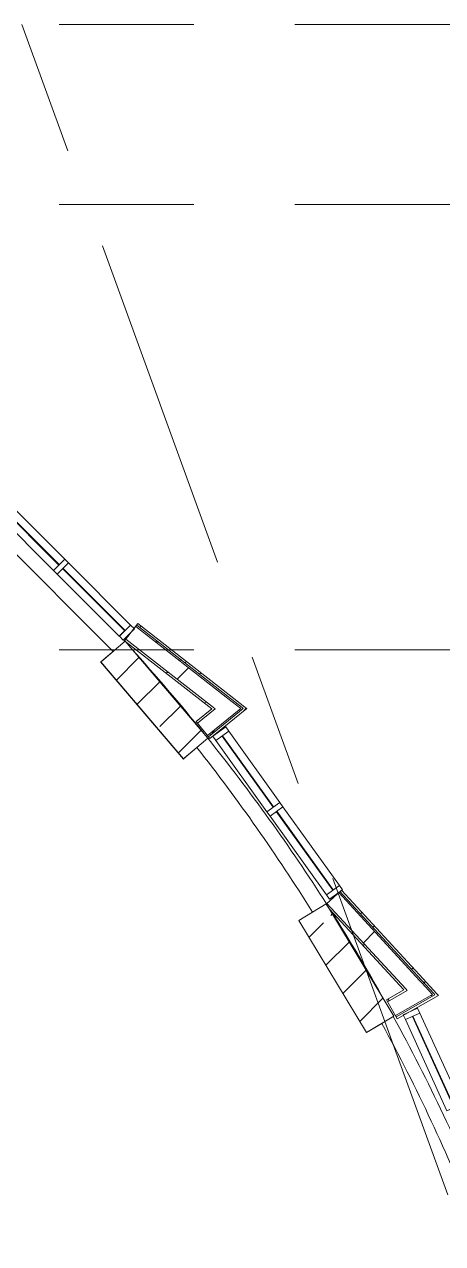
# Model space of a CAD drawing. Header units: millimetres. Extents: x 48966 to 155647, y -43515 to 30475.
# Drawn here: x 129522 to 133466, y 13917 to 25417 of the extents above; entities that cross this region are included whole.
import ezdxf

# ---------------------------------------------------------------- set-up
doc = ezdxf.new("R2010")
doc.units = ezdxf.units.MM
doc.linetypes.add('Осевые', pattern=[6350, 1270, -952.5, 3175, -952.5])
for name, color, linetype, lineweight in [('Импосты витража', 7, 'Continuous', 9), ('Импосты витража-1', 7, 'Continuous', 18), ('Общие ребра', 7, 'Continuous', 9), ('Оси-2', 7, 'Осевые', 9), ('Перекрытия', 7, 'Continuous', 9), ('Стены-1', 7, 'Continuous', 18), ('Штриховка разреза-2', 7, 'Continuous', 9)]:
    doc.layers.add(name, color=color, linetype=linetype, lineweight=lineweight)
pattern_1 = [(0, (0, 0), (812.8, 203.2), [67.056, -542.544, 67.056, -542.544, -3251.2]), (0, (0, 0), (812.8, 203.2), [-1219.2, 67.056, -1152.144, 67.056, -542.544, -1422.4]), (0, (0, 0), (812.8, 203.2), [-3048, 67.056, -339.344, 67.056, -948.944]), (120, (304.8, 101.6), (-582.37636, 602.30545), [67.056, -542.544, 67.056, -542.544, -3251.2]), (120, (304.8, 101.6), (-582.37636, 602.30545), [-1219.2, 67.056, -1152.144, 67.056, -542.544, -1422.4]), (120, (304.8, 101.6), (-582.37636, 602.30545), [-3048, 67.056, -339.344, 67.056, -948.944]), (240, (406.4, 508), (-230.42364, -805.50545), [67.056, -542.544, 67.056, -542.544, -3251.2]), (240, (406.4, 508), (-230.42364, -805.50545), [-1219.2, 67.056, -1152.144, 67.056, -542.544, -1422.4]), (240, (406.4, 508), (-230.42364, -805.50545), [-3048, 67.056, -339.344, 67.056, -948.944])]
pattern_2 = [(45, (0, 0), (-502.8943, 502.8943), []), (45, (0, 762), (-502.8943, 502.8943), [])]
pattern_3 = [(45, (0, 0), (-707.107, 707.107), []), (135, (0, 0), (-707.107, -707.107), [])]
pattern_4 = [(45, (0, 0), (-424.264, 424.264), [600, -100, 20, -100]), (45, (0, 424), (-424.264, 424.264), [])]

# ---------------------------------------------------------------- blocks, each defined once
blk = doc.blocks.new('Прямоугольный импост - Прямоугольный черный-8339210-План 2-го этажа на отм_ 0_000')
at = {"layer": 'Импосты витража-1'}
for p, q in [((0, 75), (-50, 75)), ((-50, 75), (-50, -75)), ((0, -75), (0, 75)), ((-50, -75), (0, -75))]:
    blk.add_line(p, q, dxfattribs=at)
blk = doc.blocks.new('Прямоугольный импост - Прямоугольный черный-8339300-План 2-го этажа на отм_ 0_000')
at = {"layer": 'Импосты витража'}
for p, q in [((133115, 16030), (133252, 16092)), ((133507, 15170), (133115, 16030)), ((133252, 16092), (133643, 15232)), ((133643, 15232), (133507, 15170))]:
    blk.add_line(p, q, dxfattribs=at)
blk = doc.blocks.new('Прямоугольный импост - Прямоугольный черный-8339176-План 2-го этажа на отм_ 0_000')
at = {"layer": 'Импосты витража-1'}
for p, q in [((-25, 75), (25, 75)), ((-25, -75), (-25, 75)), ((25, 75), (25, -75)), ((25, -75), (-25, -75))]:
    blk.add_line(p, q, dxfattribs=at)
blk = doc.blocks.new('Прямоугольный импост - Прямоугольный черный-8339248-План 2-го этажа на отм_ 0_000')
at = {"layer": 'Импосты витража-1'}
for p, q in [((-50, 75), (0, 75)), ((-50, -75), (-50, 75)), ((0, 75), (0, -75)), ((0, -75), (-50, -75))]:
    blk.add_line(p, q, dxfattribs=at)
blk = doc.blocks.new('Прямоугольный импост - Прямоугольный черный-V1-План 2-го этажа на отм_ 0_000')
at = {"layer": 'Импосты витража'}
for p, q in [((124928, 23718), (124999, 23850)), ((124999, 23850), (125727, 23458)), ((125656, 23326), (124928, 23718)), ((125727, 23458), (125656, 23326))]:
    blk.add_line(p, q, dxfattribs=at)
blk = doc.blocks.new('Прямоугольный импост - Прямоугольный черный-8339307-План 2-го этажа на отм_ 0_000')
at = {"layer": 'Импосты витража'}
for p, q in [((131839, 17950), (131961, 18037)), ((132371, 17208), (131839, 17950)), ((131961, 18037), (132493, 17295)), ((132493, 17295), (132371, 17208))]:
    blk.add_line(p, q, dxfattribs=at)
blk = doc.blocks.new('Прямоугольный импост - Прямоугольный черный-8339398-План 2-го этажа на отм_ 0_000')
at = {"layer": 'Импосты витража-1'}
for p, q in [((-50, 75), (0, 75)), ((-50, -75), (-50, 75)), ((0, 75), (0, -75)), ((0, -75), (-50, -75))]:
    blk.add_line(p, q, dxfattribs=at)

msp = doc.modelspace()

# ---------------------------------------------------------------- hatches: boundary and pattern name
at = {"layer": 'Штриховка разреза-2'}
h = msp.add_hatch(dxfattribs=at)
h.set_pattern_fill('FP_33', color=256, style=0, pattern_type=2)
h.set_pattern_definition(pattern_3)
h.paths.add_polyline_path([(131321.4, 18961.7), (131441.3, 19058.4), (130572, 19737.6), (130479.6, 19619.4), (131305.2, 18974.4)], flags=0)
h = msp.add_hatch(dxfattribs=at)
h.set_pattern_fill('FP_32', color=256, style=0, pattern_type=2)
h.set_pattern_definition(pattern_1)
h.paths.add_polyline_path([(131562.6, 18963.6), (131574.6, 18973.3), (130581.2, 19749.4), (130572, 19737.6), (131441.3, 19058.4)], flags=0)
h = msp.add_hatch(dxfattribs=at)
h.set_pattern_fill('FP_2', color=256, style=0, pattern_type=2)
h.set_pattern_definition(pattern_2)
h.paths.add_polyline_path([(131586.7, 18963.8), (131602.7, 18976.7), (130593.5, 19765.2), (130581.2, 19749.4), (131574.6, 18973.3)], flags=0)
h = msp.add_hatch(dxfattribs=at)
h.set_pattern_fill('FP_1', color=256, style=0, pattern_type=2)
h.set_pattern_definition(pattern_4)
h.paths.add_polyline_path([(131023.6, 18490.8), (131251.8, 18685.6), (130472.4, 19598.1), (130244.3, 19403.3), (130738.8, 18824.3)], flags=0)
h = msp.add_hatch(dxfattribs=at)
h.set_pattern_fill('FP_32', color=256, style=0, pattern_type=2)
h.set_pattern_definition(pattern_1)
h.paths.add_polyline_path([(131289.2, 18961.5), (131305.2, 18974.4), (130479.6, 19619.4), (130467.3, 19603.6)], flags=0)
h = msp.add_hatch(dxfattribs=at)
h.set_pattern_fill('FP_2', color=256, style=0, pattern_type=2)
h.set_pattern_definition(pattern_2)
h.paths.add_polyline_path([(131270.4, 18683), (131618.9, 18964), (131602.7, 18976.7), (131257.8, 18698.5)], flags=0)
h = msp.add_hatch(dxfattribs=at)
h.set_pattern_fill('FP_32', color=256, style=0, pattern_type=2)
h.set_pattern_definition(pattern_1)
h.paths.add_polyline_path([(131257.8, 18698.5), (131586.7, 18963.8), (131574.6, 18973.3), (131248.4, 18710.2)], flags=0)
h = msp.add_hatch(dxfattribs=at)
h.set_pattern_fill('FP_2', color=256, style=0, pattern_type=2)
h.set_pattern_definition(pattern_2)
h.paths.add_polyline_path([(133394.5, 16263.6), (133412.3, 16273.8), (132512.2, 17251.1), (132497.5, 17237.6), (133384, 16274.9)], flags=0)
h = msp.add_hatch(dxfattribs=at)
h.set_pattern_fill('FP_33', color=256, style=0, pattern_type=2)
h.set_pattern_definition(pattern_3)
h.paths.add_polyline_path([(133132.6, 16304.4), (133266.4, 16380.6), (132486.5, 17227.4), (132376.1, 17125.8), (133118.7, 16319.5)], flags=0)
h = msp.add_hatch(dxfattribs=at)
h.set_pattern_fill('FP_1', color=256, style=0, pattern_type=2)
h.set_pattern_definition(pattern_4)
h.paths.add_polyline_path([(132748, 15907.7), (133005.1, 16062.2), (132369.1, 17120.8), (132111.9, 16966.3), (132388.2, 16506.4)], flags=0)
h = msp.add_hatch(dxfattribs=at)
h.set_pattern_fill('FP_32', color=256, style=0, pattern_type=2)
h.set_pattern_definition(pattern_1)
h.paths.add_polyline_path([(133100.8, 16309.4), (133118.7, 16319.5), (132376.1, 17125.8), (132369.7, 17119.8), (132398.2, 17072.3), (132919.3, 16506.4)], flags=0)
h = msp.add_hatch(dxfattribs=at)
h.set_pattern_fill('FP_32', color=256, style=0, pattern_type=2)
h.set_pattern_definition(pattern_1)
h.paths.add_polyline_path([(132947.5, 16199.1), (133132.6, 16304.4), (133118.7, 16319.5), (132937.6, 16216.5)], flags=0)
h = msp.add_hatch(dxfattribs=at)
h.set_pattern_fill('FP_32', color=256, style=0, pattern_type=2)
h.set_pattern_definition(pattern_1)
h.paths.add_polyline_path([(133029.2, 16055.7), (133394.5, 16263.6), (133384, 16274.9), (133021.7, 16068.7)], flags=0)

# ---------------------------------------------------------------- linework, layer by layer
at = {"layer": 'Общие ребра'}
for p, q in [((130572, 19737.6), (131425.1, 19071.1)), ((130581.2, 19749.4), (131437.1, 19080.7)), ((130472.4, 19598.1), (130244.3, 19403.3)), ((130479.6, 19619.4), (131305.2, 18974.4)), ((131425.1, 19071.1), (131441.3, 19058.4)), ((131437.1, 19080.7), (131574.6, 18973.3)), ((131441.3, 19058.4), (131562.6, 18963.6)), ((131321.4, 18961.7), (131154.3, 18827)), ((131562.6, 18963.6), (131248.4, 18710.2)), ((131586.7, 18963.8), (131257.8, 18698.5)), ((131305.2, 18974.4), (131321.4, 18961.7)), ((131574.6, 18973.3), (131586.7, 18963.8)), ((131023.6, 18490.8), (131251.8, 18685.6)), ((132486.5, 17227.4), (133252.5, 16395.7)), ((132497.5, 17237.6), (133265.9, 16403.3)), ((132369.1, 17120.8), (132111.9, 16966.3)), ((132369.7, 17119.8), (132398.2, 17072.3)), ((132398.2, 17072.3), (132369.7, 17119.8)), ((132376.1, 17125.8), (133118.7, 16319.5)), ((132111.9, 16966.3), (132748, 15907.7)), ((133252.5, 16395.7), (133266.4, 16380.6)), ((133265.9, 16403.3), (133384, 16274.9)), ((133266.4, 16380.6), (133370.7, 16267.3)), ((133132.6, 16304.4), (132947.5, 16199.1)), ((133370.7, 16267.3), (133021.7, 16068.7)), ((133394.5, 16263.6), (133029.2, 16055.7)), ((133118.7, 16319.5), (133132.6, 16304.4)), ((133384, 16274.9), (133394.5, 16263.6)), ((132748, 15907.7), (133005.1, 16062.2))]:
    msp.add_line(p, q, dxfattribs=at)
at = {"layer": 'Оси-2'}
for p, q in [((150171.6, 25417.1), (50565.6, 25417.1)), ((129498.1, 25417.1), (153940.5, -41737.8)), ((150171.6, 23717.1), (50565.6, 23717.1)), ((150171.6, 19517.1), (50565.6, 19517.1))]:
    msp.add_line(p, q, dxfattribs=at)
at = {"layer": 'Перекрытия'}
for p, q in [((130361, 19502.9), (129076.1, 20787.8)), ((130455.7, 19612.5), (130470.4, 19596.5)), ((130252.2, 19410), (130361, 19502.9)), ((131148.5, 18597.4), (131033.7, 18499.3)), ((132111.9, 16966.3), (132239.6, 17043)), ((132748.4, 15907), (132111.9, 16966.3)), ((132892.6, 15993.6), (132748.4, 15907))]:
    msp.add_line(p, q, dxfattribs=at)
for centre, radius, start, end in [((117110.1, 7363), 18115, 38.88447, 42.20495), ((117110.1, 7363), 18115, 32.59528, 38.68248), ((117550.9, 7891.9), 17306.1, 31.92295, 38.2135), ((117110.1, 7363), 18115, 29.20633, 32.36695), ((118848.7, 8296.1), 16015, 21.34514, 28.72742), ((117110.1, 7363), 18115, 22.08215, 28.69078)]:
    msp.add_arc(centre, radius, start, end, dxfattribs=at)
at = {"layer": 'Стены-1'}
for p, q in [((129263.5, 20902.4), (129848.3, 20317.6)), ((129851.8, 20321.1), (129267.1, 20905.9)), ((129848.3, 20317.6), (129851.8, 20321.1)), ((129887.2, 20285.8), (129883.7, 20282.2)), ((129883.7, 20282.2), (130468.4, 19697.4)), ((130472, 19701), (129887.2, 20285.8)), ((130593.5, 19765.2), (130467.3, 19603.6)), ((130468.4, 19697.4), (130472, 19701)), ((131453, 19093.6), (130593.5, 19765.2)), ((130467.3, 19603.6), (131289.2, 18961.5)), ((131251.8, 18685.6), (130472.4, 19598.1)), ((130243, 19404.8), (130241.5, 19403.5)), ((130241.5, 19403.5), (131023.4, 18488)), ((130244.3, 19403.3), (131023.6, 18490.8)), ((131023.6, 18490.8), (130244.3, 19403.3)), ((131602.7, 18976.7), (131453, 19093.6)), ((131618.9, 18964), (131602.7, 18976.7)), ((131289.2, 18961.5), (131141.7, 18842.5)), ((131270.4, 18683), (131618.9, 18964)), ((131141.7, 18842.5), (131270.4, 18683)), ((131391.3, 18707.8), (131387.3, 18704.8)), ((131387.3, 18704.8), (131869, 18032.6)), ((131873, 18035.5), (131391.3, 18707.8)), ((131023.4, 18488), (131024.9, 18489.3)), ((131869, 18032.6), (131873, 18035.5)), ((131902.2, 17994.9), (131898.1, 17992)), ((131898.1, 17992), (132429.9, 17249.8)), ((132434, 17252.8), (131902.2, 17994.9)), ((132512.2, 17251.1), (132369.7, 17119.8)), ((132429.9, 17249.8), (132434, 17252.8)), ((133283.7, 16413.4), (132512.2, 17251.1)), ((132369.7, 17119.8), (132369.1, 17120.8)), ((132398.2, 17072.3), (133100.8, 16309.4)), ((133005.1, 16062.2), (132398.2, 17072.3)), ((133412.3, 16273.8), (133283.7, 16413.4)), ((133100.8, 16309.4), (132937.6, 16216.5)), ((132937.6, 16216.5), (133039, 16038.3)), ((133039, 16038.3), (133426.2, 16258.7)), ((133426.2, 16258.7), (133412.3, 16273.8)), ((133185.7, 16062.2), (133181.1, 16060.2)), ((133181.1, 16060.2), (133572.6, 15200.1)), ((133577.2, 15202.2), (133185.7, 16062.2))]:
    msp.add_line(p, q, dxfattribs=at)

# ---------------------------------------------------------------- block references
at = {"layer": 'Импосты витража'}
for name, p, rotation in [('Прямоугольный импост - Прямоугольный черный-V1-План 2-го этажа на отм_ 0_000', (2745.6, 34104.9), 343.2673502275991), ('Прямоугольный импост - Прямоугольный черный-V1-План 2-го этажа на отм_ 0_000', (3365.8, 33484.8), 343.267350227599), ('Прямоугольный импост - Прямоугольный черный-V1-План 2-го этажа на отм_ 0_000', (8710, 52340.7), 333.8921640745441), ('Прямоугольный импост - Прямоугольный черный-8339210-План 2-го этажа на отм_ 0_000', (131360.2, 18746.9), 125.6248138469447), ('Прямоугольный импост - Прямоугольный черный-8339210-План 2-го этажа на отм_ 0_000', (133162.7, 16106.7), 114.4756992341443)]:
    msp.add_blockref(name, p, dxfattribs=dict(at, rotation=rotation))
at = {"layer": 'Импосты витража', "extrusion": (0, 0, -1)}
for name, p, rotation in [('Прямоугольный импост - Прямоугольный черный-8339176-План 2-го этажа на отм_ 0_000', (-129867.8, 20301.7), 225.0000000000002), ('Прямоугольный импост - Прямоугольный черный-8339398-План 2-го этажа на отм_ 0_000', (-130506.3, 19663.1), 225.0000000000002), ('Прямоугольный импост - Прямоугольный черный-8339176-План 2-го этажа на отм_ 0_000', (-131885.6, 18013.8), 234.3751861530552), ('Прямоугольный импост - Прямоугольный черный-8339248-План 2-го этажа на отм_ 0_000', (-132461.1, 17210.7), 234.3751861530552)]:
    msp.add_blockref(name, p, dxfattribs=dict(at, rotation=rotation))
at = {"layer": 'Импосты витража'}
for name in ['Прямоугольный импост - Прямоугольный черный-8339307-План 2-го этажа на отм_ 0_000', 'Прямоугольный импост - Прямоугольный черный-8339300-План 2-го этажа на отм_ 0_000']:
    msp.add_blockref(name, (0, 0), dxfattribs=at)

doc.saveas('drawing.dxf')
